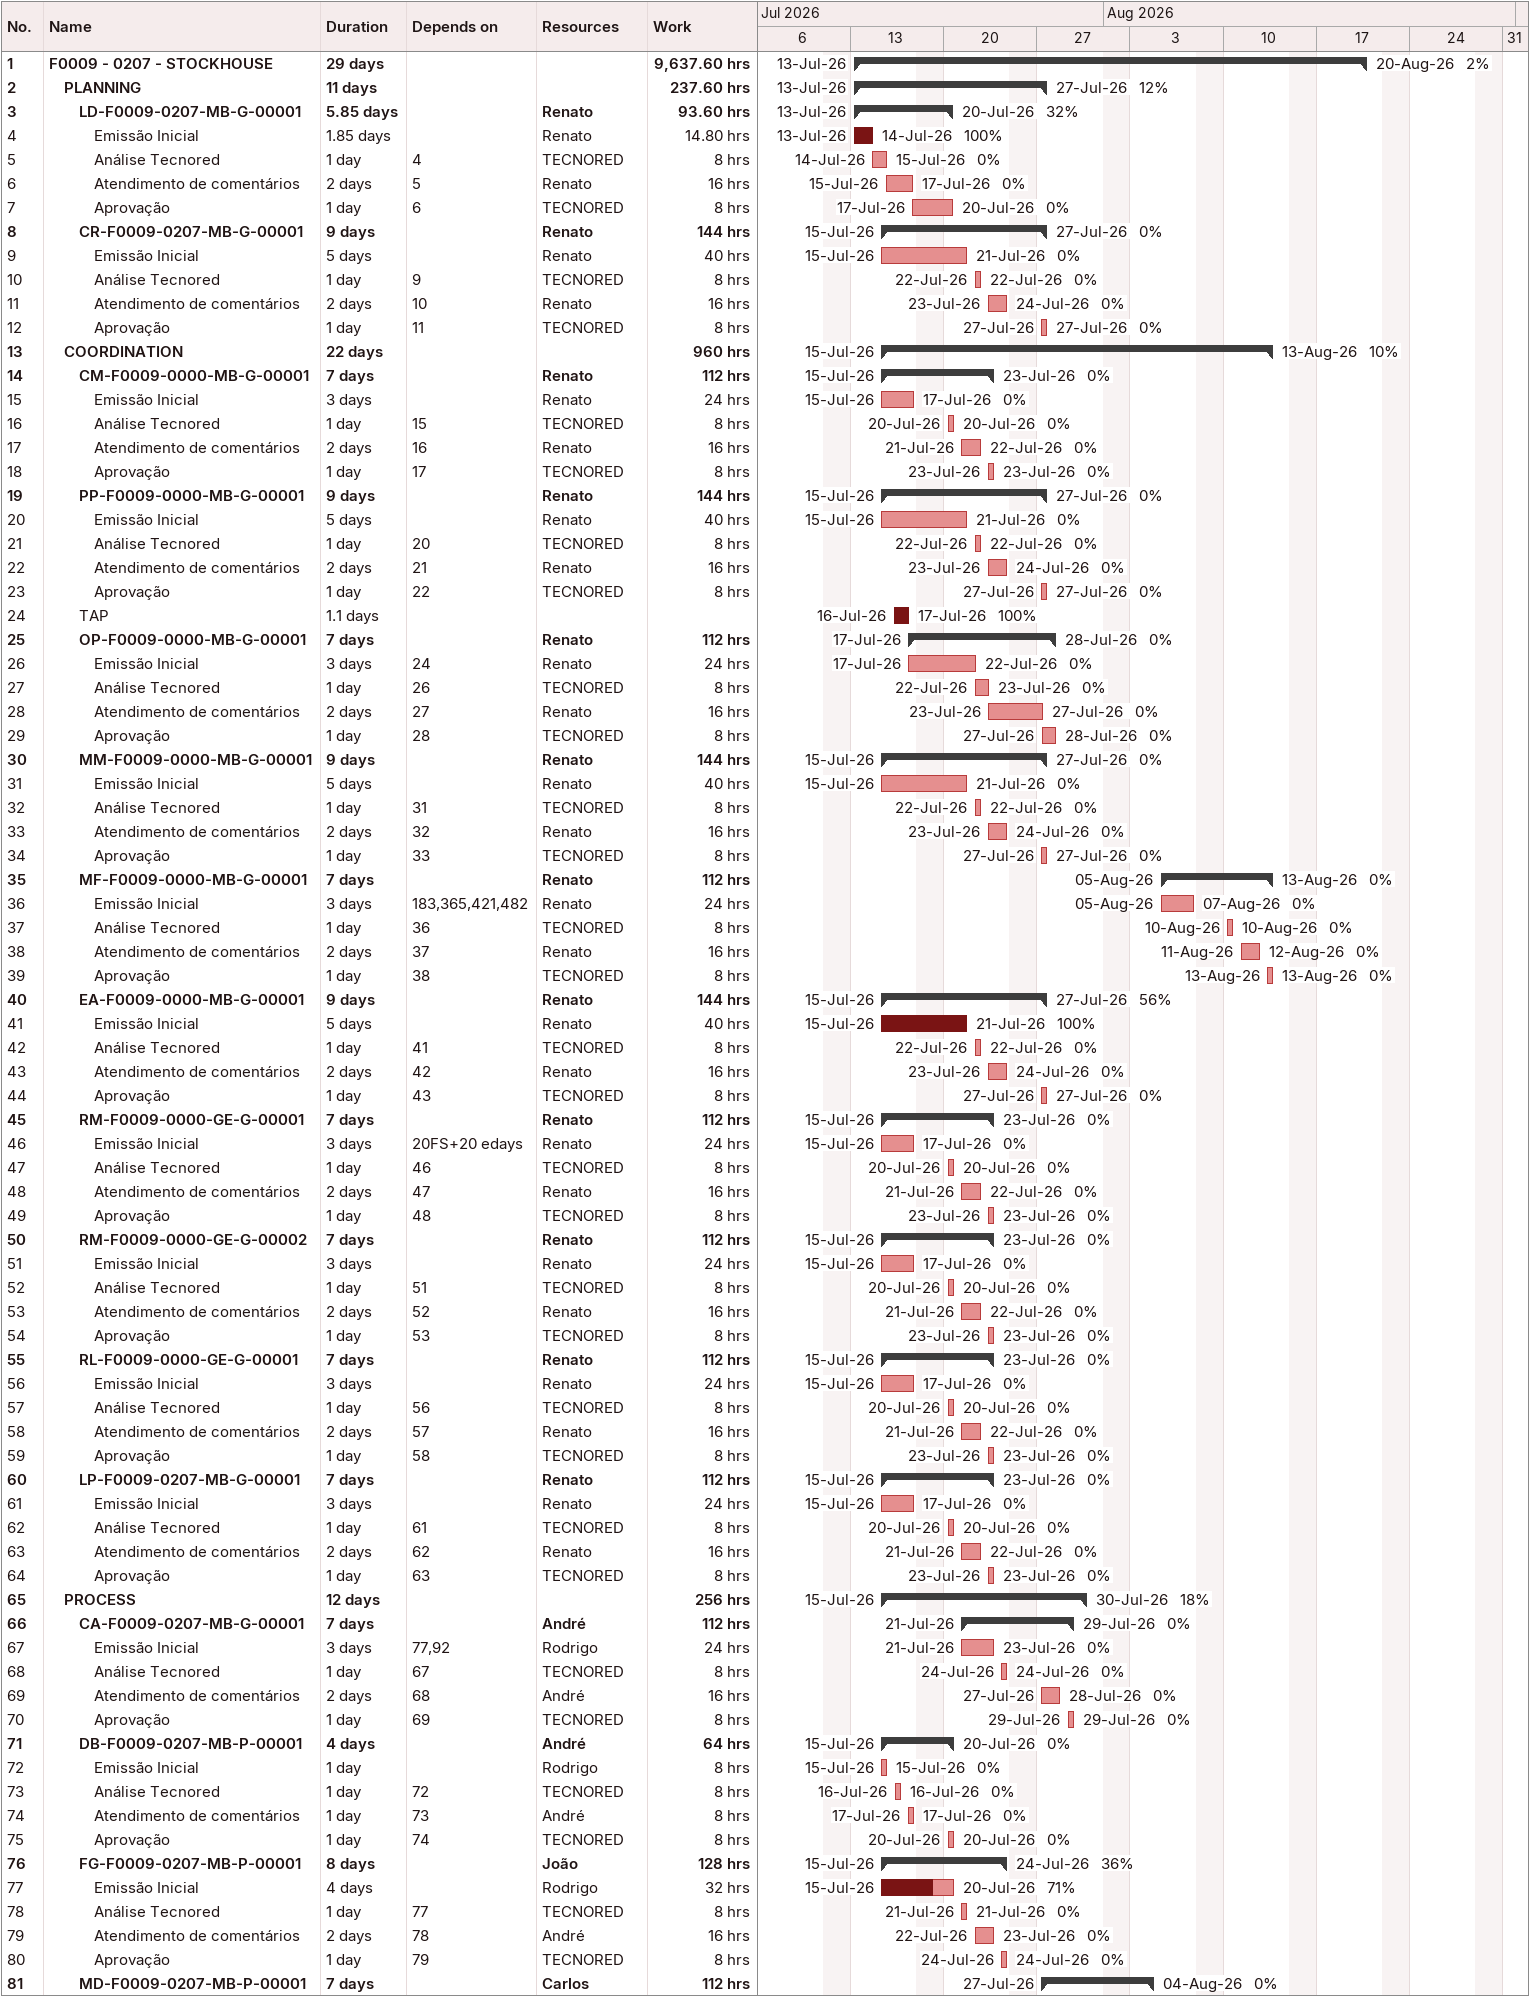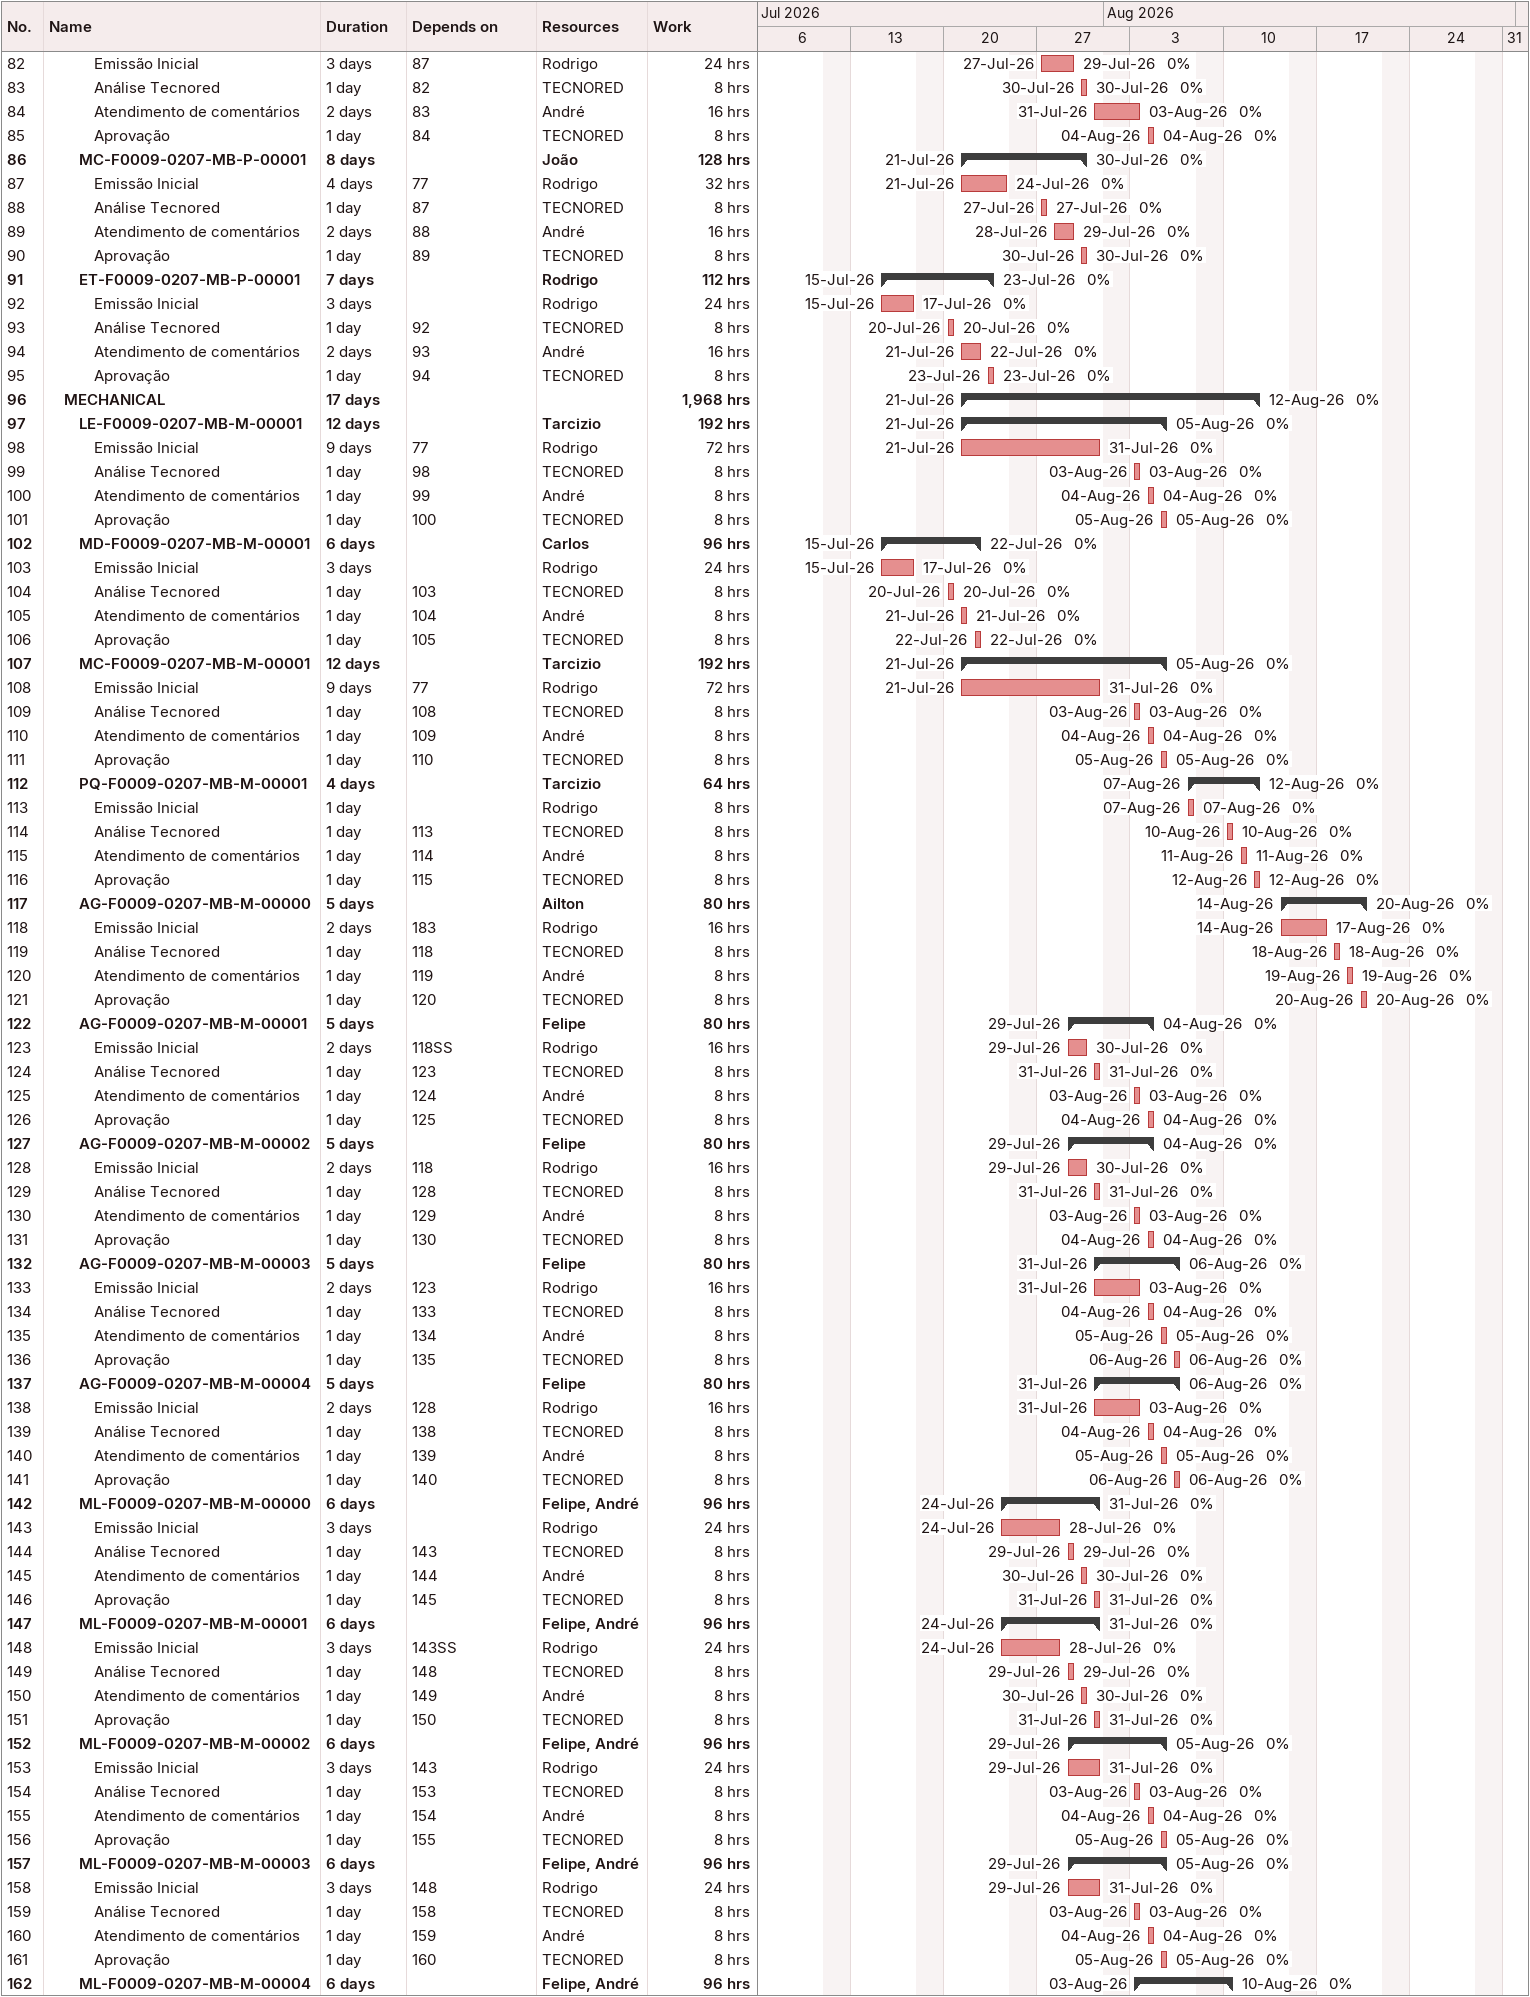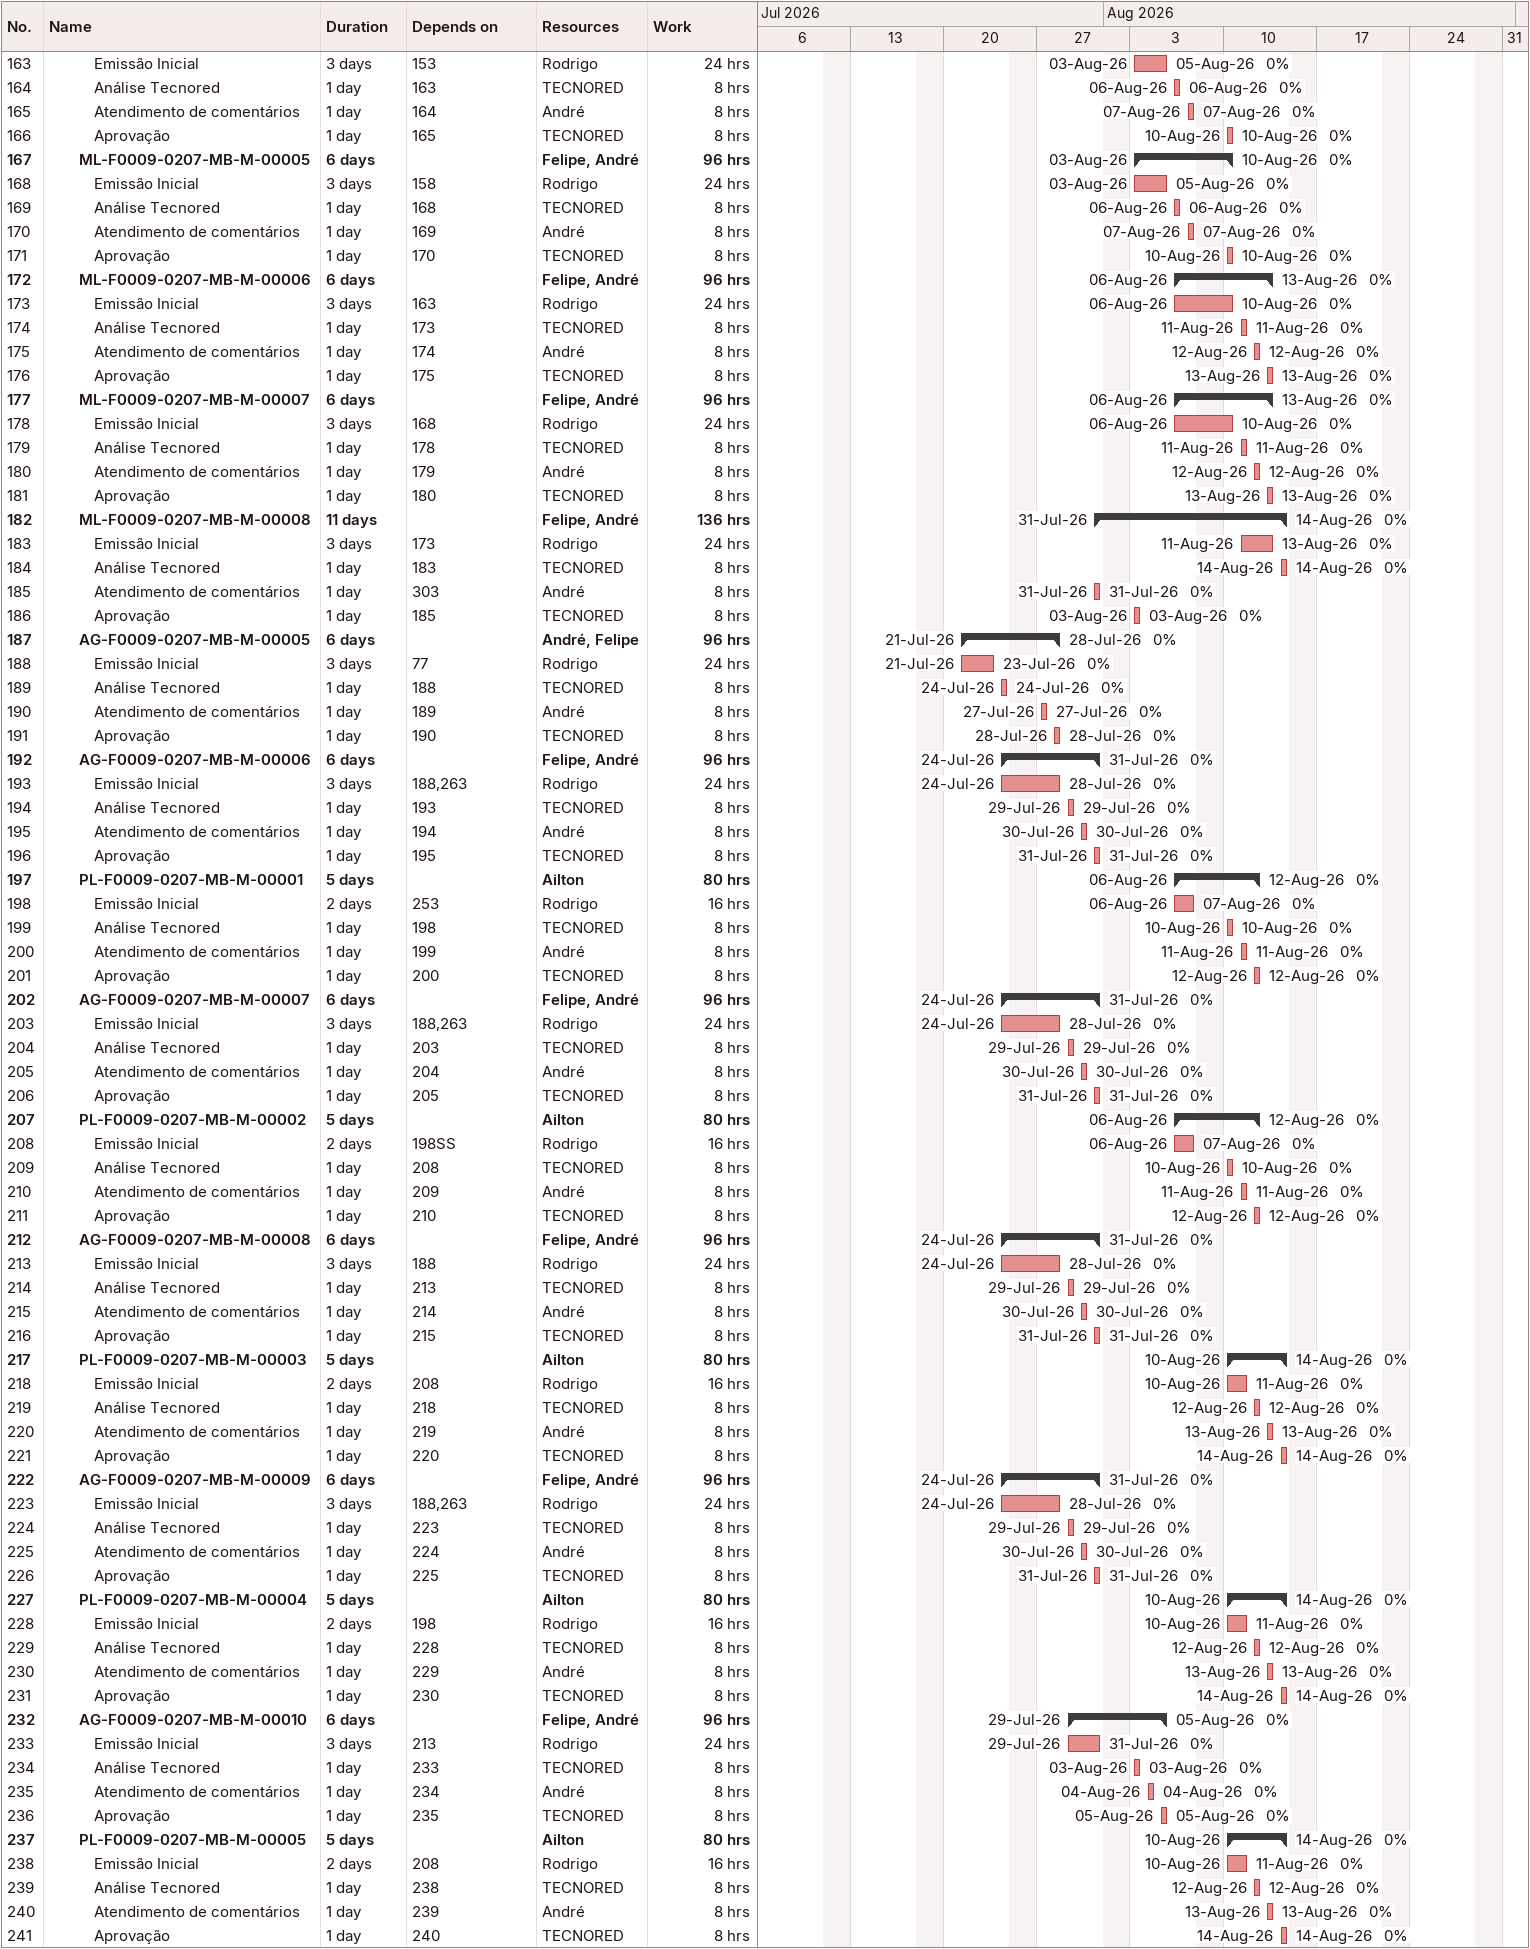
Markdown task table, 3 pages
| ID | Level | Task | Duration | Start | Finish | Predecessors | Resources | % complete | Work (h) |
|---|---|---|---|---|---|---|---|---|---|
| 1 | 1 | **F0009 - 0207 - STOCKHOUSE** | 29d | 2026-07-13 | 2026-08-20 |  |  | 2 | 9637.60 |
| 2 | 2 | **PLANNING** | 11d | 2026-07-13 | 2026-07-27 |  |  | 12 | 237.60 |
| 3 | 3 | **LD-F0009-0207-MB-G-00001** | 5.85d | 2026-07-13 | 2026-07-20 |  | Renato | 32 | 93.60 |
| 4 | 4 | Emissão Inicial | 1.85d | 2026-07-13 | 2026-07-14 |  | Renato | 100 | 14.80 |
| 5 | 4 | Análise Tecnored | 1d | 2026-07-14 | 2026-07-15 | 4 | TECNORED | 0 | 8 |
| 6 | 4 | Atendimento de comentários | 2d | 2026-07-15 | 2026-07-17 | 5 | Renato | 0 | 16 |
| 7 | 4 | Aprovação | 1d | 2026-07-17 | 2026-07-20 | 6 | TECNORED | 0 | 8 |
| 8 | 3 | **CR-F0009-0207-MB-G-00001** | 9d | 2026-07-15 | 2026-07-27 |  | Renato | 0 | 144 |
| 9 | 4 | Emissão Inicial | 5d | 2026-07-15 | 2026-07-21 |  | Renato | 0 | 40 |
| 10 | 4 | Análise Tecnored | 1d | 2026-07-22 | 2026-07-22 | 9 | TECNORED | 0 | 8 |
| 11 | 4 | Atendimento de comentários | 2d | 2026-07-23 | 2026-07-24 | 10 | Renato | 0 | 16 |
| 12 | 4 | Aprovação | 1d | 2026-07-27 | 2026-07-27 | 11 | TECNORED | 0 | 8 |
| 13 | 2 | **COORDINATION** | 22d | 2026-07-15 | 2026-08-13 |  |  | 10 | 960 |
| 14 | 3 | **CM-F0009-0000-MB-G-00001** | 7d | 2026-07-15 | 2026-07-23 |  | Renato | 0 | 112 |
| 15 | 4 | Emissão Inicial | 3d | 2026-07-15 | 2026-07-17 |  | Renato | 0 | 24 |
| 16 | 4 | Análise Tecnored | 1d | 2026-07-20 | 2026-07-20 | 15 | TECNORED | 0 | 8 |
| 17 | 4 | Atendimento de comentários | 2d | 2026-07-21 | 2026-07-22 | 16 | Renato | 0 | 16 |
| 18 | 4 | Aprovação | 1d | 2026-07-23 | 2026-07-23 | 17 | TECNORED | 0 | 8 |
| 19 | 3 | **PP-F0009-0000-MB-G-00001** | 9d | 2026-07-15 | 2026-07-27 |  | Renato | 0 | 144 |
| 20 | 4 | Emissão Inicial | 5d | 2026-07-15 | 2026-07-21 |  | Renato | 0 | 40 |
| 21 | 4 | Análise Tecnored | 1d | 2026-07-22 | 2026-07-22 | 20 | TECNORED | 0 | 8 |
| 22 | 4 | Atendimento de comentários | 2d | 2026-07-23 | 2026-07-24 | 21 | Renato | 0 | 16 |
| 23 | 4 | Aprovação | 1d | 2026-07-27 | 2026-07-27 | 22 | TECNORED | 0 | 8 |
| 24 | 3 | TAP | 1.1d | 2026-07-16 | 2026-07-17 |  |  | 100 |  |
| 25 | 3 | **OP-F0009-0000-MB-G-00001** | 7d | 2026-07-17 | 2026-07-28 |  | Renato | 0 | 112 |
| 26 | 4 | Emissão Inicial | 3d | 2026-07-17 | 2026-07-22 | 24 | Renato | 0 | 24 |
| 27 | 4 | Análise Tecnored | 1d | 2026-07-22 | 2026-07-23 | 26 | TECNORED | 0 | 8 |
| 28 | 4 | Atendimento de comentários | 2d | 2026-07-23 | 2026-07-27 | 27 | Renato | 0 | 16 |
| 29 | 4 | Aprovação | 1d | 2026-07-27 | 2026-07-28 | 28 | TECNORED | 0 | 8 |
| 30 | 3 | **MM-F0009-0000-MB-G-00001** | 9d | 2026-07-15 | 2026-07-27 |  | Renato | 0 | 144 |
| 31 | 4 | Emissão Inicial | 5d | 2026-07-15 | 2026-07-21 |  | Renato | 0 | 40 |
| 32 | 4 | Análise Tecnored | 1d | 2026-07-22 | 2026-07-22 | 31 | TECNORED | 0 | 8 |
| 33 | 4 | Atendimento de comentários | 2d | 2026-07-23 | 2026-07-24 | 32 | Renato | 0 | 16 |
| 34 | 4 | Aprovação | 1d | 2026-07-27 | 2026-07-27 | 33 | TECNORED | 0 | 8 |
| 35 | 3 | **MF-F0009-0000-MB-G-00001** | 7d | 2026-08-05 | 2026-08-13 |  | Renato | 0 | 112 |
| 36 | 4 | Emissão Inicial | 3d | 2026-08-05 | 2026-08-07 | 183, 365, 421, 482 | Renato | 0 | 24 |
| 37 | 4 | Análise Tecnored | 1d | 2026-08-10 | 2026-08-10 | 36 | TECNORED | 0 | 8 |
| 38 | 4 | Atendimento de comentários | 2d | 2026-08-11 | 2026-08-12 | 37 | Renato | 0 | 16 |
| 39 | 4 | Aprovação | 1d | 2026-08-13 | 2026-08-13 | 38 | TECNORED | 0 | 8 |
| 40 | 3 | **EA-F0009-0000-MB-G-00001** | 9d | 2026-07-15 | 2026-07-27 |  | Renato | 56 | 144 |
| 41 | 4 | Emissão Inicial | 5d | 2026-07-15 | 2026-07-21 |  | Renato | 100 | 40 |
| 42 | 4 | Análise Tecnored | 1d | 2026-07-22 | 2026-07-22 | 41 | TECNORED | 0 | 8 |
| 43 | 4 | Atendimento de comentários | 2d | 2026-07-23 | 2026-07-24 | 42 | Renato | 0 | 16 |
| 44 | 4 | Aprovação | 1d | 2026-07-27 | 2026-07-27 | 43 | TECNORED | 0 | 8 |
| 45 | 3 | **RM-F0009-0000-GE-G-00001** | 7d | 2026-07-15 | 2026-07-23 |  | Renato | 0 | 112 |
| 46 | 4 | Emissão Inicial | 3d | 2026-07-15 | 2026-07-17 | 20FS+20ed | Renato | 0 | 24 |
| 47 | 4 | Análise Tecnored | 1d | 2026-07-20 | 2026-07-20 | 46 | TECNORED | 0 | 8 |
| 48 | 4 | Atendimento de comentários | 2d | 2026-07-21 | 2026-07-22 | 47 | Renato | 0 | 16 |
| 49 | 4 | Aprovação | 1d | 2026-07-23 | 2026-07-23 | 48 | TECNORED | 0 | 8 |
| 50 | 3 | **RM-F0009-0000-GE-G-00002** | 7d | 2026-07-15 | 2026-07-23 |  | Renato | 0 | 112 |
| 51 | 4 | Emissão Inicial | 3d | 2026-07-15 | 2026-07-17 |  | Renato | 0 | 24 |
| 52 | 4 | Análise Tecnored | 1d | 2026-07-20 | 2026-07-20 | 51 | TECNORED | 0 | 8 |
| 53 | 4 | Atendimento de comentários | 2d | 2026-07-21 | 2026-07-22 | 52 | Renato | 0 | 16 |
| 54 | 4 | Aprovação | 1d | 2026-07-23 | 2026-07-23 | 53 | TECNORED | 0 | 8 |
| 55 | 3 | **RL-F0009-0000-GE-G-00001** | 7d | 2026-07-15 | 2026-07-23 |  | Renato | 0 | 112 |
| 56 | 4 | Emissão Inicial | 3d | 2026-07-15 | 2026-07-17 |  | Renato | 0 | 24 |
| 57 | 4 | Análise Tecnored | 1d | 2026-07-20 | 2026-07-20 | 56 | TECNORED | 0 | 8 |
| 58 | 4 | Atendimento de comentários | 2d | 2026-07-21 | 2026-07-22 | 57 | Renato | 0 | 16 |
| 59 | 4 | Aprovação | 1d | 2026-07-23 | 2026-07-23 | 58 | TECNORED | 0 | 8 |
| 60 | 3 | **LP-F0009-0207-MB-G-00001** | 7d | 2026-07-15 | 2026-07-23 |  | Renato | 0 | 112 |
| 61 | 4 | Emissão Inicial | 3d | 2026-07-15 | 2026-07-17 |  | Renato | 0 | 24 |
| 62 | 4 | Análise Tecnored | 1d | 2026-07-20 | 2026-07-20 | 61 | TECNORED | 0 | 8 |
| 63 | 4 | Atendimento de comentários | 2d | 2026-07-21 | 2026-07-22 | 62 | Renato | 0 | 16 |
| 64 | 4 | Aprovação | 1d | 2026-07-23 | 2026-07-23 | 63 | TECNORED | 0 | 8 |
| 65 | 2 | **PROCESS** | 12d | 2026-07-15 | 2026-07-30 |  |  | 18 | 256 |
| 66 | 3 | **CA-F0009-0207-MB-G-00001** | 7d | 2026-07-21 | 2026-07-29 |  | André | 0 | 112 |
| 67 | 4 | Emissão Inicial | 3d | 2026-07-21 | 2026-07-23 | 77, 92 | Rodrigo | 0 | 24 |
| 68 | 4 | Análise Tecnored | 1d | 2026-07-24 | 2026-07-24 | 67 | TECNORED | 0 | 8 |
| 69 | 4 | Atendimento de comentários | 2d | 2026-07-27 | 2026-07-28 | 68 | André | 0 | 16 |
| 70 | 4 | Aprovação | 1d | 2026-07-29 | 2026-07-29 | 69 | TECNORED | 0 | 8 |
| 71 | 3 | **DB-F0009-0207-MB-P-00001** | 4d | 2026-07-15 | 2026-07-20 |  | André | 0 | 64 |
| 72 | 4 | Emissão Inicial | 1d | 2026-07-15 | 2026-07-15 |  | Rodrigo | 0 | 8 |
| 73 | 4 | Análise Tecnored | 1d | 2026-07-16 | 2026-07-16 | 72 | TECNORED | 0 | 8 |
| 74 | 4 | Atendimento de comentários | 1d | 2026-07-17 | 2026-07-17 | 73 | André | 0 | 8 |
| 75 | 4 | Aprovação | 1d | 2026-07-20 | 2026-07-20 | 74 | TECNORED | 0 | 8 |
| 76 | 3 | **FG-F0009-0207-MB-P-00001** | 8d | 2026-07-15 | 2026-07-24 |  | João | 36 | 128 |
| 77 | 4 | Emissão Inicial | 4d | 2026-07-15 | 2026-07-20 |  | Rodrigo | 71 | 32 |
| 78 | 4 | Análise Tecnored | 1d | 2026-07-21 | 2026-07-21 | 77 | TECNORED | 0 | 8 |
| 79 | 4 | Atendimento de comentários | 2d | 2026-07-22 | 2026-07-23 | 78 | André | 0 | 16 |
| 80 | 4 | Aprovação | 1d | 2026-07-24 | 2026-07-24 | 79 | TECNORED | 0 | 8 |
| 81 | 3 | **MD-F0009-0207-MB-P-00001** | 7d | 2026-07-27 | 2026-08-04 |  | Carlos | 0 | 112 |
| 82 | 4 | Emissão Inicial | 3d | 2026-07-27 | 2026-07-29 | 87 | Rodrigo | 0 | 24 |
| 83 | 4 | Análise Tecnored | 1d | 2026-07-30 | 2026-07-30 | 82 | TECNORED | 0 | 8 |
| 84 | 4 | Atendimento de comentários | 2d | 2026-07-31 | 2026-08-03 | 83 | André | 0 | 16 |
| 85 | 4 | Aprovação | 1d | 2026-08-04 | 2026-08-04 | 84 | TECNORED | 0 | 8 |
| 86 | 3 | **MC-F0009-0207-MB-P-00001** | 8d | 2026-07-21 | 2026-07-30 |  | João | 0 | 128 |
| 87 | 4 | Emissão Inicial | 4d | 2026-07-21 | 2026-07-24 | 77 | Rodrigo | 0 | 32 |
| 88 | 4 | Análise Tecnored | 1d | 2026-07-27 | 2026-07-27 | 87 | TECNORED | 0 | 8 |
| 89 | 4 | Atendimento de comentários | 2d | 2026-07-28 | 2026-07-29 | 88 | André | 0 | 16 |
| 90 | 4 | Aprovação | 1d | 2026-07-30 | 2026-07-30 | 89 | TECNORED | 0 | 8 |
| 91 | 3 | **ET-F0009-0207-MB-P-00001** | 7d | 2026-07-15 | 2026-07-23 |  | Rodrigo | 0 | 112 |
| 92 | 4 | Emissão Inicial | 3d | 2026-07-15 | 2026-07-17 |  | Rodrigo | 0 | 24 |
| 93 | 4 | Análise Tecnored | 1d | 2026-07-20 | 2026-07-20 | 92 | TECNORED | 0 | 8 |
| 94 | 4 | Atendimento de comentários | 2d | 2026-07-21 | 2026-07-22 | 93 | André | 0 | 16 |
| 95 | 4 | Aprovação | 1d | 2026-07-23 | 2026-07-23 | 94 | TECNORED | 0 | 8 |
| 96 | 2 | **MECHANICAL** | 17d | 2026-07-21 | 2026-08-12 |  |  | 0 | 1968 |
| 97 | 3 | **LE-F0009-0207-MB-M-00001** | 12d | 2026-07-21 | 2026-08-05 |  | Tarcizio | 0 | 192 |
| 98 | 4 | Emissão Inicial | 9d | 2026-07-21 | 2026-07-31 | 77 | Rodrigo | 0 | 72 |
| 99 | 4 | Análise Tecnored | 1d | 2026-08-03 | 2026-08-03 | 98 | TECNORED | 0 | 8 |
| 100 | 4 | Atendimento de comentários | 1d | 2026-08-04 | 2026-08-04 | 99 | André | 0 | 8 |
| 101 | 4 | Aprovação | 1d | 2026-08-05 | 2026-08-05 | 100 | TECNORED | 0 | 8 |
| 102 | 3 | **MD-F0009-0207-MB-M-00001** | 6d | 2026-07-15 | 2026-07-22 |  | Carlos | 0 | 96 |
| 103 | 4 | Emissão Inicial | 3d | 2026-07-15 | 2026-07-17 |  | Rodrigo | 0 | 24 |
| 104 | 4 | Análise Tecnored | 1d | 2026-07-20 | 2026-07-20 | 103 | TECNORED | 0 | 8 |
| 105 | 4 | Atendimento de comentários | 1d | 2026-07-21 | 2026-07-21 | 104 | André | 0 | 8 |
| 106 | 4 | Aprovação | 1d | 2026-07-22 | 2026-07-22 | 105 | TECNORED | 0 | 8 |
| 107 | 3 | **MC-F0009-0207-MB-M-00001** | 12d | 2026-07-21 | 2026-08-05 |  | Tarcizio | 0 | 192 |
| 108 | 4 | Emissão Inicial | 9d | 2026-07-21 | 2026-07-31 | 77 | Rodrigo | 0 | 72 |
| 109 | 4 | Análise Tecnored | 1d | 2026-08-03 | 2026-08-03 | 108 | TECNORED | 0 | 8 |
| 110 | 4 | Atendimento de comentários | 1d | 2026-08-04 | 2026-08-04 | 109 | André | 0 | 8 |
| 111 | 4 | Aprovação | 1d | 2026-08-05 | 2026-08-05 | 110 | TECNORED | 0 | 8 |
| 112 | 3 | **PQ-F0009-0207-MB-M-00001** | 4d | 2026-08-07 | 2026-08-12 |  | Tarcizio | 0 | 64 |
| 113 | 4 | Emissão Inicial | 1d | 2026-08-07 | 2026-08-07 |  | Rodrigo | 0 | 8 |
| 114 | 4 | Análise Tecnored | 1d | 2026-08-10 | 2026-08-10 | 113 | TECNORED | 0 | 8 |
| 115 | 4 | Atendimento de comentários | 1d | 2026-08-11 | 2026-08-11 | 114 | André | 0 | 8 |
| 116 | 4 | Aprovação | 1d | 2026-08-12 | 2026-08-12 | 115 | TECNORED | 0 | 8 |
| 117 | 3 | **AG-F0009-0207-MB-M-00000** | 5d | 2026-08-14 | 2026-08-20 |  | Ailton | 0 | 80 |
| 118 | 4 | Emissão Inicial | 2d | 2026-08-14 | 2026-08-17 | 183 | Rodrigo | 0 | 16 |
| 119 | 4 | Análise Tecnored | 1d | 2026-08-18 | 2026-08-18 | 118 | TECNORED | 0 | 8 |
| 120 | 4 | Atendimento de comentários | 1d | 2026-08-19 | 2026-08-19 | 119 | André | 0 | 8 |
| 121 | 4 | Aprovação | 1d | 2026-08-20 | 2026-08-20 | 120 | TECNORED | 0 | 8 |
| 122 | 3 | **AG-F0009-0207-MB-M-00001** | 5d | 2026-07-29 | 2026-08-04 |  | Felipe | 0 | 80 |
| 123 | 4 | Emissão Inicial | 2d | 2026-07-29 | 2026-07-30 | 118SS | Rodrigo | 0 | 16 |
| 124 | 4 | Análise Tecnored | 1d | 2026-07-31 | 2026-07-31 | 123 | TECNORED | 0 | 8 |
| 125 | 4 | Atendimento de comentários | 1d | 2026-08-03 | 2026-08-03 | 124 | André | 0 | 8 |
| 126 | 4 | Aprovação | 1d | 2026-08-04 | 2026-08-04 | 125 | TECNORED | 0 | 8 |
| 127 | 3 | **AG-F0009-0207-MB-M-00002** | 5d | 2026-07-29 | 2026-08-04 |  | Felipe | 0 | 80 |
| 128 | 4 | Emissão Inicial | 2d | 2026-07-29 | 2026-07-30 | 118 | Rodrigo | 0 | 16 |
| 129 | 4 | Análise Tecnored | 1d | 2026-07-31 | 2026-07-31 | 128 | TECNORED | 0 | 8 |
| 130 | 4 | Atendimento de comentários | 1d | 2026-08-03 | 2026-08-03 | 129 | André | 0 | 8 |
| 131 | 4 | Aprovação | 1d | 2026-08-04 | 2026-08-04 | 130 | TECNORED | 0 | 8 |
| 132 | 3 | **AG-F0009-0207-MB-M-00003** | 5d | 2026-07-31 | 2026-08-06 |  | Felipe | 0 | 80 |
| 133 | 4 | Emissão Inicial | 2d | 2026-07-31 | 2026-08-03 | 123 | Rodrigo | 0 | 16 |
| 134 | 4 | Análise Tecnored | 1d | 2026-08-04 | 2026-08-04 | 133 | TECNORED | 0 | 8 |
| 135 | 4 | Atendimento de comentários | 1d | 2026-08-05 | 2026-08-05 | 134 | André | 0 | 8 |
| 136 | 4 | Aprovação | 1d | 2026-08-06 | 2026-08-06 | 135 | TECNORED | 0 | 8 |
| 137 | 3 | **AG-F0009-0207-MB-M-00004** | 5d | 2026-07-31 | 2026-08-06 |  | Felipe | 0 | 80 |
| 138 | 4 | Emissão Inicial | 2d | 2026-07-31 | 2026-08-03 | 128 | Rodrigo | 0 | 16 |
| 139 | 4 | Análise Tecnored | 1d | 2026-08-04 | 2026-08-04 | 138 | TECNORED | 0 | 8 |
| 140 | 4 | Atendimento de comentários | 1d | 2026-08-05 | 2026-08-05 | 139 | André | 0 | 8 |
| 141 | 4 | Aprovação | 1d | 2026-08-06 | 2026-08-06 | 140 | TECNORED | 0 | 8 |
| 142 | 3 | **ML-F0009-0207-MB-M-00000** | 6d | 2026-07-24 | 2026-07-31 |  | Felipe, André | 0 | 96 |
| 143 | 4 | Emissão Inicial | 3d | 2026-07-24 | 2026-07-28 |  | Rodrigo | 0 | 24 |
| 144 | 4 | Análise Tecnored | 1d | 2026-07-29 | 2026-07-29 | 143 | TECNORED | 0 | 8 |
| 145 | 4 | Atendimento de comentários | 1d | 2026-07-30 | 2026-07-30 | 144 | André | 0 | 8 |
| 146 | 4 | Aprovação | 1d | 2026-07-31 | 2026-07-31 | 145 | TECNORED | 0 | 8 |
| 147 | 3 | **ML-F0009-0207-MB-M-00001** | 6d | 2026-07-24 | 2026-07-31 |  | Felipe, André | 0 | 96 |
| 148 | 4 | Emissão Inicial | 3d | 2026-07-24 | 2026-07-28 | 143SS | Rodrigo | 0 | 24 |
| 149 | 4 | Análise Tecnored | 1d | 2026-07-29 | 2026-07-29 | 148 | TECNORED | 0 | 8 |
| 150 | 4 | Atendimento de comentários | 1d | 2026-07-30 | 2026-07-30 | 149 | André | 0 | 8 |
| 151 | 4 | Aprovação | 1d | 2026-07-31 | 2026-07-31 | 150 | TECNORED | 0 | 8 |
| 152 | 3 | **ML-F0009-0207-MB-M-00002** | 6d | 2026-07-29 | 2026-08-05 |  | Felipe, André | 0 | 96 |
| 153 | 4 | Emissão Inicial | 3d | 2026-07-29 | 2026-07-31 | 143 | Rodrigo | 0 | 24 |
| 154 | 4 | Análise Tecnored | 1d | 2026-08-03 | 2026-08-03 | 153 | TECNORED | 0 | 8 |
| 155 | 4 | Atendimento de comentários | 1d | 2026-08-04 | 2026-08-04 | 154 | André | 0 | 8 |
| 156 | 4 | Aprovação | 1d | 2026-08-05 | 2026-08-05 | 155 | TECNORED | 0 | 8 |
| 157 | 3 | **ML-F0009-0207-MB-M-00003** | 6d | 2026-07-29 | 2026-08-05 |  | Felipe, André | 0 | 96 |
| 158 | 4 | Emissão Inicial | 3d | 2026-07-29 | 2026-07-31 | 148 | Rodrigo | 0 | 24 |
| 159 | 4 | Análise Tecnored | 1d | 2026-08-03 | 2026-08-03 | 158 | TECNORED | 0 | 8 |
| 160 | 4 | Atendimento de comentários | 1d | 2026-08-04 | 2026-08-04 | 159 | André | 0 | 8 |
| 161 | 4 | Aprovação | 1d | 2026-08-05 | 2026-08-05 | 160 | TECNORED | 0 | 8 |
| 162 | 3 | **ML-F0009-0207-MB-M-00004** | 6d | 2026-08-03 | 2026-08-10 |  | Felipe, André | 0 | 96 |
| 163 | 4 | Emissão Inicial | 3d | 2026-08-03 | 2026-08-05 | 153 | Rodrigo | 0 | 24 |
| 164 | 4 | Análise Tecnored | 1d | 2026-08-06 | 2026-08-06 | 163 | TECNORED | 0 | 8 |
| 165 | 4 | Atendimento de comentários | 1d | 2026-08-07 | 2026-08-07 | 164 | André | 0 | 8 |
| 166 | 4 | Aprovação | 1d | 2026-08-10 | 2026-08-10 | 165 | TECNORED | 0 | 8 |
| 167 | 3 | **ML-F0009-0207-MB-M-00005** | 6d | 2026-08-03 | 2026-08-10 |  | Felipe, André | 0 | 96 |
| 168 | 4 | Emissão Inicial | 3d | 2026-08-03 | 2026-08-05 | 158 | Rodrigo | 0 | 24 |
| 169 | 4 | Análise Tecnored | 1d | 2026-08-06 | 2026-08-06 | 168 | TECNORED | 0 | 8 |
| 170 | 4 | Atendimento de comentários | 1d | 2026-08-07 | 2026-08-07 | 169 | André | 0 | 8 |
| 171 | 4 | Aprovação | 1d | 2026-08-10 | 2026-08-10 | 170 | TECNORED | 0 | 8 |
| 172 | 3 | **ML-F0009-0207-MB-M-00006** | 6d | 2026-08-06 | 2026-08-13 |  | Felipe, André | 0 | 96 |
| 173 | 4 | Emissão Inicial | 3d | 2026-08-06 | 2026-08-10 | 163 | Rodrigo | 0 | 24 |
| 174 | 4 | Análise Tecnored | 1d | 2026-08-11 | 2026-08-11 | 173 | TECNORED | 0 | 8 |
| 175 | 4 | Atendimento de comentários | 1d | 2026-08-12 | 2026-08-12 | 174 | André | 0 | 8 |
| 176 | 4 | Aprovação | 1d | 2026-08-13 | 2026-08-13 | 175 | TECNORED | 0 | 8 |
| 177 | 3 | **ML-F0009-0207-MB-M-00007** | 6d | 2026-08-06 | 2026-08-13 |  | Felipe, André | 0 | 96 |
| 178 | 4 | Emissão Inicial | 3d | 2026-08-06 | 2026-08-10 | 168 | Rodrigo | 0 | 24 |
| 179 | 4 | Análise Tecnored | 1d | 2026-08-11 | 2026-08-11 | 178 | TECNORED | 0 | 8 |
| 180 | 4 | Atendimento de comentários | 1d | 2026-08-12 | 2026-08-12 | 179 | André | 0 | 8 |
| 181 | 4 | Aprovação | 1d | 2026-08-13 | 2026-08-13 | 180 | TECNORED | 0 | 8 |
| 182 | 3 | **ML-F0009-0207-MB-M-00008** | 11d | 2026-07-31 | 2026-08-14 |  | Felipe, André | 0 | 136 |
| 183 | 4 | Emissão Inicial | 3d | 2026-08-11 | 2026-08-13 | 173 | Rodrigo | 0 | 24 |
| 184 | 4 | Análise Tecnored | 1d | 2026-08-14 | 2026-08-14 | 183 | TECNORED | 0 | 8 |
| 185 | 4 | Atendimento de comentários | 1d | 2026-07-31 | 2026-07-31 | 303 | André | 0 | 8 |
| 186 | 4 | Aprovação | 1d | 2026-08-03 | 2026-08-03 | 185 | TECNORED | 0 | 8 |
| 187 | 3 | **AG-F0009-0207-MB-M-00005** | 6d | 2026-07-21 | 2026-07-28 |  | André, Felipe | 0 | 96 |
| 188 | 4 | Emissão Inicial | 3d | 2026-07-21 | 2026-07-23 | 77 | Rodrigo | 0 | 24 |
| 189 | 4 | Análise Tecnored | 1d | 2026-07-24 | 2026-07-24 | 188 | TECNORED | 0 | 8 |
| 190 | 4 | Atendimento de comentários | 1d | 2026-07-27 | 2026-07-27 | 189 | André | 0 | 8 |
| 191 | 4 | Aprovação | 1d | 2026-07-28 | 2026-07-28 | 190 | TECNORED | 0 | 8 |
| 192 | 3 | **AG-F0009-0207-MB-M-00006** | 6d | 2026-07-24 | 2026-07-31 |  | Felipe, André | 0 | 96 |
| 193 | 4 | Emissão Inicial | 3d | 2026-07-24 | 2026-07-28 | 188, 263 | Rodrigo | 0 | 24 |
| 194 | 4 | Análise Tecnored | 1d | 2026-07-29 | 2026-07-29 | 193 | TECNORED | 0 | 8 |
| 195 | 4 | Atendimento de comentários | 1d | 2026-07-30 | 2026-07-30 | 194 | André | 0 | 8 |
| 196 | 4 | Aprovação | 1d | 2026-07-31 | 2026-07-31 | 195 | TECNORED | 0 | 8 |
| 197 | 3 | **PL-F0009-0207-MB-M-00001** | 5d | 2026-08-06 | 2026-08-12 |  | Ailton | 0 | 80 |
| 198 | 4 | Emissão Inicial | 2d | 2026-08-06 | 2026-08-07 | 253 | Rodrigo | 0 | 16 |
| 199 | 4 | Análise Tecnored | 1d | 2026-08-10 | 2026-08-10 | 198 | TECNORED | 0 | 8 |
| 200 | 4 | Atendimento de comentários | 1d | 2026-08-11 | 2026-08-11 | 199 | André | 0 | 8 |
| 201 | 4 | Aprovação | 1d | 2026-08-12 | 2026-08-12 | 200 | TECNORED | 0 | 8 |
| 202 | 3 | **AG-F0009-0207-MB-M-00007** | 6d | 2026-07-24 | 2026-07-31 |  | Felipe, André | 0 | 96 |
| 203 | 4 | Emissão Inicial | 3d | 2026-07-24 | 2026-07-28 | 188, 263 | Rodrigo | 0 | 24 |
| 204 | 4 | Análise Tecnored | 1d | 2026-07-29 | 2026-07-29 | 203 | TECNORED | 0 | 8 |
| 205 | 4 | Atendimento de comentários | 1d | 2026-07-30 | 2026-07-30 | 204 | André | 0 | 8 |
| 206 | 4 | Aprovação | 1d | 2026-07-31 | 2026-07-31 | 205 | TECNORED | 0 | 8 |
| 207 | 3 | **PL-F0009-0207-MB-M-00002** | 5d | 2026-08-06 | 2026-08-12 |  | Ailton | 0 | 80 |
| 208 | 4 | Emissão Inicial | 2d | 2026-08-06 | 2026-08-07 | 198SS | Rodrigo | 0 | 16 |
| 209 | 4 | Análise Tecnored | 1d | 2026-08-10 | 2026-08-10 | 208 | TECNORED | 0 | 8 |
| 210 | 4 | Atendimento de comentários | 1d | 2026-08-11 | 2026-08-11 | 209 | André | 0 | 8 |
| 211 | 4 | Aprovação | 1d | 2026-08-12 | 2026-08-12 | 210 | TECNORED | 0 | 8 |
| 212 | 3 | **AG-F0009-0207-MB-M-00008** | 6d | 2026-07-24 | 2026-07-31 |  | Felipe, André | 0 | 96 |
| 213 | 4 | Emissão Inicial | 3d | 2026-07-24 | 2026-07-28 | 188 | Rodrigo | 0 | 24 |
| 214 | 4 | Análise Tecnored | 1d | 2026-07-29 | 2026-07-29 | 213 | TECNORED | 0 | 8 |
| 215 | 4 | Atendimento de comentários | 1d | 2026-07-30 | 2026-07-30 | 214 | André | 0 | 8 |
| 216 | 4 | Aprovação | 1d | 2026-07-31 | 2026-07-31 | 215 | TECNORED | 0 | 8 |
| 217 | 3 | **PL-F0009-0207-MB-M-00003** | 5d | 2026-08-10 | 2026-08-14 |  | Ailton | 0 | 80 |
| 218 | 4 | Emissão Inicial | 2d | 2026-08-10 | 2026-08-11 | 208 | Rodrigo | 0 | 16 |
| 219 | 4 | Análise Tecnored | 1d | 2026-08-12 | 2026-08-12 | 218 | TECNORED | 0 | 8 |
| 220 | 4 | Atendimento de comentários | 1d | 2026-08-13 | 2026-08-13 | 219 | André | 0 | 8 |
| 221 | 4 | Aprovação | 1d | 2026-08-14 | 2026-08-14 | 220 | TECNORED | 0 | 8 |
| 222 | 3 | **AG-F0009-0207-MB-M-00009** | 6d | 2026-07-24 | 2026-07-31 |  | Felipe, André | 0 | 96 |
| 223 | 4 | Emissão Inicial | 3d | 2026-07-24 | 2026-07-28 | 188, 263 | Rodrigo | 0 | 24 |
| 224 | 4 | Análise Tecnored | 1d | 2026-07-29 | 2026-07-29 | 223 | TECNORED | 0 | 8 |
| 225 | 4 | Atendimento de comentários | 1d | 2026-07-30 | 2026-07-30 | 224 | André | 0 | 8 |
| 226 | 4 | Aprovação | 1d | 2026-07-31 | 2026-07-31 | 225 | TECNORED | 0 | 8 |
| 227 | 3 | **PL-F0009-0207-MB-M-00004** | 5d | 2026-08-10 | 2026-08-14 |  | Ailton | 0 | 80 |
| 228 | 4 | Emissão Inicial | 2d | 2026-08-10 | 2026-08-11 | 198 | Rodrigo | 0 | 16 |
| 229 | 4 | Análise Tecnored | 1d | 2026-08-12 | 2026-08-12 | 228 | TECNORED | 0 | 8 |
| 230 | 4 | Atendimento de comentários | 1d | 2026-08-13 | 2026-08-13 | 229 | André | 0 | 8 |
| 231 | 4 | Aprovação | 1d | 2026-08-14 | 2026-08-14 | 230 | TECNORED | 0 | 8 |
| 232 | 3 | **AG-F0009-0207-MB-M-00010** | 6d | 2026-07-29 | 2026-08-05 |  | Felipe, André | 0 | 96 |
| 233 | 4 | Emissão Inicial | 3d | 2026-07-29 | 2026-07-31 | 213 | Rodrigo | 0 | 24 |
| 234 | 4 | Análise Tecnored | 1d | 2026-08-03 | 2026-08-03 | 233 | TECNORED | 0 | 8 |
| 235 | 4 | Atendimento de comentários | 1d | 2026-08-04 | 2026-08-04 | 234 | André | 0 | 8 |
| 236 | 4 | Aprovação | 1d | 2026-08-05 | 2026-08-05 | 235 | TECNORED | 0 | 8 |
| 237 | 3 | **PL-F0009-0207-MB-M-00005** | 5d | 2026-08-10 | 2026-08-14 |  | Ailton | 0 | 80 |
| 238 | 4 | Emissão Inicial | 2d | 2026-08-10 | 2026-08-11 | 208 | Rodrigo | 0 | 16 |
| 239 | 4 | Análise Tecnored | 1d | 2026-08-12 | 2026-08-12 | 238 | TECNORED | 0 | 8 |
| 240 | 4 | Atendimento de comentários | 1d | 2026-08-13 | 2026-08-13 | 239 | André | 0 | 8 |
| 241 | 4 | Aprovação | 1d | 2026-08-14 | 2026-08-14 | 240 | TECNORED | 0 | 8 |
